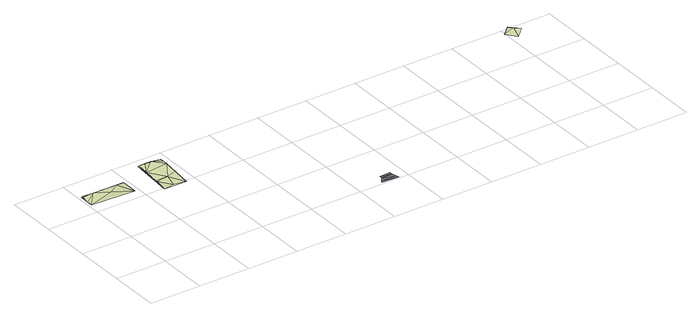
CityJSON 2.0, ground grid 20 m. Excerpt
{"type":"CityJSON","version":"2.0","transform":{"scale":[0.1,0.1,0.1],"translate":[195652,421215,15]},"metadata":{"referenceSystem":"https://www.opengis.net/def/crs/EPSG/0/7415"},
"CityObjects":{
"landuse1":{"type":"LandUse","attributes":{"3df_class":"Terrain","bgt_status":"bestaand","identificatiebagpnd":"0241100000000388","relatievehoogteligging":"0"},"geometry":[{"type":"MultiSurface","lod":"1","boundaries":[[[0,1,2]],[[3,4,5]],[[1,6,7]],[[3,8,9]],[[2,1,10]],[[0,2,10]],[[6,4,7]],[[6,8,5]],[[6,1,0]],[[3,6,0]],[[5,4,6]],[[3,5,8]],[[9,8,6]],[[3,9,6]],[[7,4,10]],[[1,7,10]]]}]},
"landuse2":{"type":"LandUse","attributes":{"3df_class":"Terrain","bgt_status":"bestaand","identificatiebagpnd":"0241100000000390","numaanduidingreeks_1posit1":"4.5","nummeraanduidingreeks_1tekst":"77","nummeraanduidingreeks_1ident":"0241010000000770","relatievehoogteligging":"0"},"geometry":[{"type":"MultiSurface","lod":"1","boundaries":[[[11,12,13]],[[14,15,16]],[[17,15,18]],[[14,16,19]],[[20,16,21]],[[14,22,20]],[[11,23,12]],[[24,20,25]],[[16,15,17]],[[21,16,17]],[[18,15,21]],[[17,18,21]],[[19,16,22]],[[14,19,22]],[[13,15,26]],[[11,13,26]],[[20,22,16]],[[14,20,24]],[[21,15,13]],[[12,21,13]],[[23,11,26]],[[24,23,26]],[[12,20,21]],[[24,25,12]],[[12,23,24]],[[20,12,25]]]}]},
"road1":{"type":"Road","attributes":{"3df_class":"Road","bgt_status":"bestaand","bgt_functie":"inrit","relatievehoogteligging":0,"bgt_fysiekvoorkomen":"open verharding","identificatienamespace":"NL.IMGeo","wegdeeloptalud":"false","plus_fysiekvoorkomen":"betonstraatstenen","aantal_punten":0},"geometry":[{"type":"MultiSurface","lod":"1","boundaries":[[[27,28,29]],[[30,28,27]],[[31,32,33]],[[34,35,33]],[[34,36,35]],[[28,30,31]],[[33,32,34]],[[31,30,32]]]}]},
"landuse3":{"type":"LandUse","attributes":{"3df_class":"Terrain","bgt_status":"bestaand","identificatiebagpnd":"0241100000011922","relatievehoogteligging":"0"},"geometry":[{"type":"MultiSurface","lod":"1","boundaries":[[[37,38,39]],[[38,40,39]],[[39,40,41]],[[37,39,42]],[[42,39,41]],[[37,42,41]]]}]}
},
"vertices":[
[178,495,12],[146,495,17],[176,495,16],[7,502,12],[5,441,12],[6,465,13],[56,500,14],[106,470,14],[11,495,14],[11,500,14],[179,434,12],
[271,435,16],[321,445,15],[271,440,16],[369,552,13],[280,559,13],[331,555,16],[306,555,17],[281,555,16],[366,550,16],[366,515,16],[276,505,16],[366,535,16],[306,390,14],[356,383,13],[361,455,15],[267,387,13],
[964,5,7],[902,19,6],[897,9,7],[960,15,7],[911,33,6],[954,33,8],[913,37,6],[953,35,8],[914,46,7],[953,43,9],
[1789,562,16],[1820,526,15],[1839,580,16],[1859,562,15],[1826,597,15],[1824,595,16]
]}
